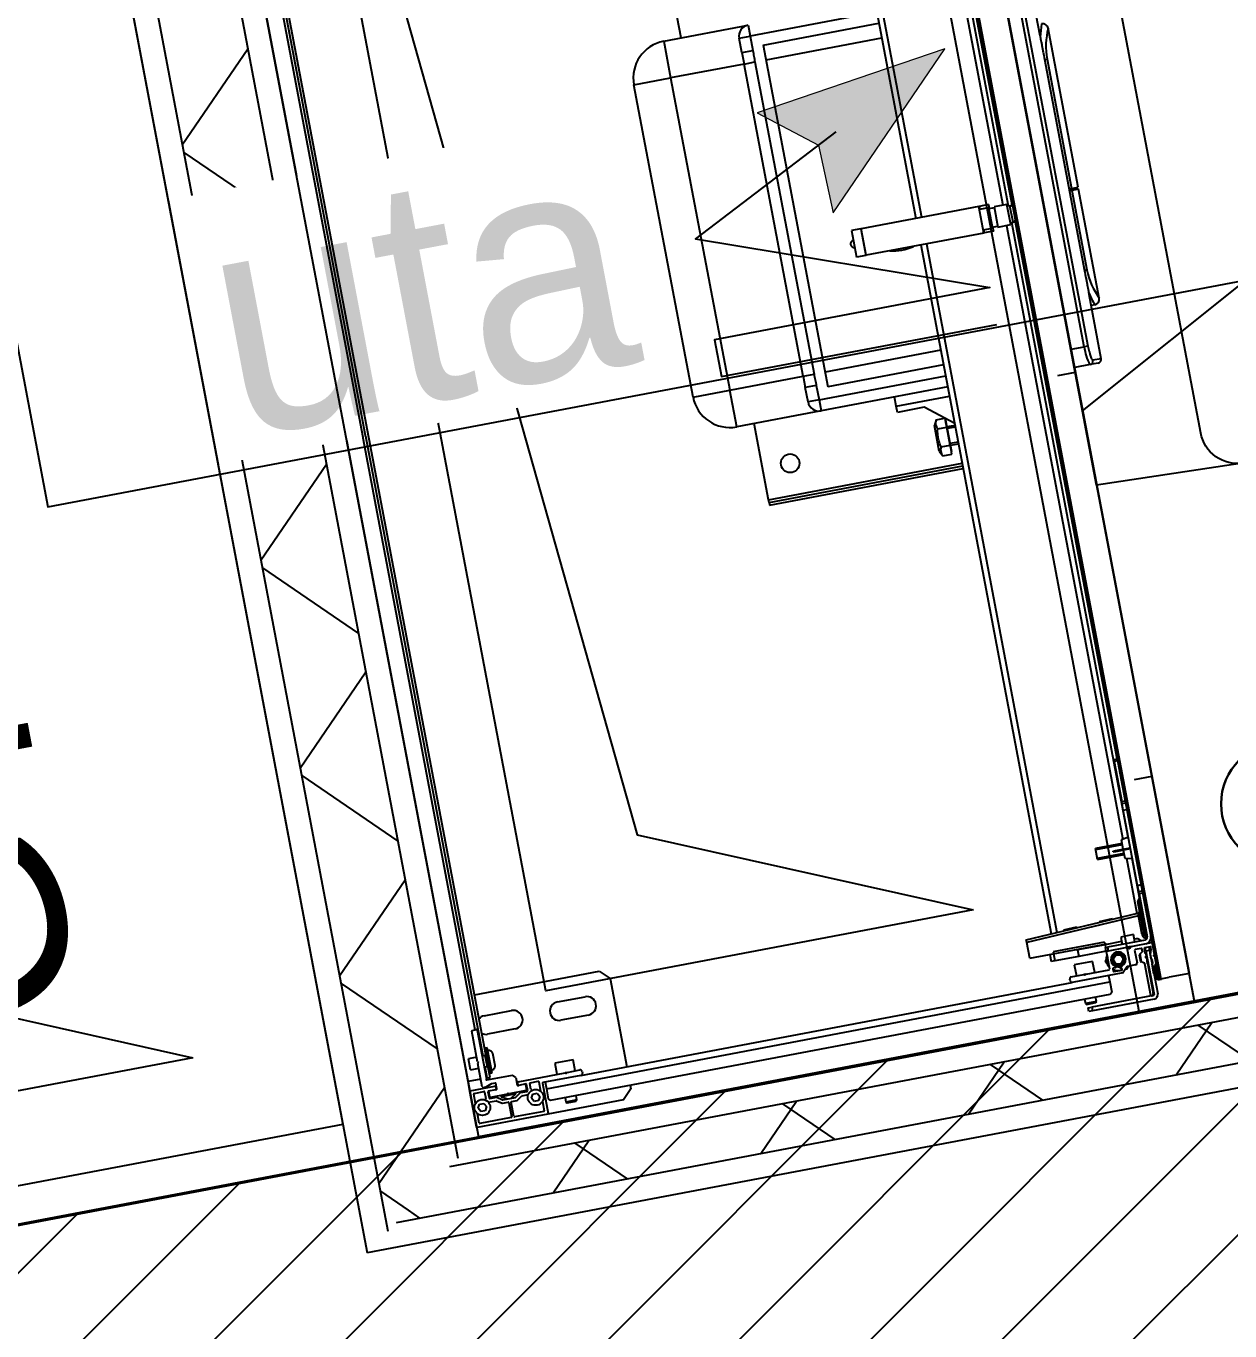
# Model space of a CAD drawing. Header units: centimetres. Extents: x 197412 to 267601, y -375791 to -305433.
# Drawn here: x 232485 to 233129, y -337328 to -336630 of the extents above; entities that cross this region are included whole.
import ezdxf

# ---------------------------------------------------------------- set-up
doc = ezdxf.new("R2010")
doc.units = ezdxf.units.CM
for name, color, linetype in [('3-BAT C-Niveau 0', 250, 'Continuous'), ('prlm-GT', 242, 'Continuous'), ('prlm-MOD', 64, 'Continuous'), ('prlm-VMC', 62, 'Continuous')]:
    doc.layers.add(name, color=color, linetype=linetype)
doc.layers.add('FAUX PLAFOND', color=9, linetype='Continuous', lineweight=25)
doc.layers.add('prlm-ELEC-CFO', color=1, linetype='Continuous', lineweight=25)
doc.styles.add('Helvetica', font='arial.ttf')
doc.styles.add('prlm-elec-cfo', font='comic.ttf', dxfattribs={"height": 12})

# ---------------------------------------------------------------- blocks, each defined once
blk = doc.blocks.new('xi.uta')
at = {"layer": 'prlm-ELEC-CFO', "lineweight": 5}
blk.add_hatch(color=0, dxfattribs=at).paths.add_polyline_path([(-3, 6), (-0.103, 3.699), (0, 0), (7.5, 7.5)])
at = {"layer": 'prlm-ELEC-CFO', "color": 0, "lineweight": 5, "flags": 128}
blk.add_lwpolyline([(-3, 6), (-0.103, 3.699), (0, 0), (7.5, 7.5)], close=True, dxfattribs=at)
at = {"layer": 'prlm-ELEC-CFO', "color": 0}
blk.add_lwpolyline([(0.955, 4.227), (-7.5, 0), (7.5, -5.5), (-7.5, -5.5), (-7.5, -7.5), (7.5, -7.5)], dxfattribs=at)
blk = doc.blocks.new('C 90.MTI900_Alu_390')
at = {"layer": 'prlm-MOD', "color": 1, "linetype": 'Continuous'}
for p, q in [((-4.475, 0), (-4.472, 0)), ((-4.475, -0.003), (-4.475, 0)), ((-4.472, 0), (-4.278, 0)), ((-4.278, 0), (-4.225, 0)), ((-4.225, 0), (4.225, 0)), ((-4.225, -0.07), (-4.225, 0)), ((-4.475, -0.387), (-4.475, -0.003)), ((-4.457, -0.191), (-4.457, -0.021)), ((-4.454, -0.018), (-4.4033, -0.018)), ((-4.395, -0.0385), (-4.375, -0.0269)), ((-4.395, -0.0615), (-4.395, -0.0385)), ((-4.375, -0.0731), (-4.395, -0.0615)), ((-4.375, -0.0269), (-4.355, -0.0385)), ((-4.355, -0.0615), (-4.375, -0.0731)), ((-4.355, -0.0385), (-4.355, -0.0615)), ((-4.3467, -0.018), (-4.296, -0.018)), ((-4.293, -0.021), (-4.293, -0.074)), ((-4.275, -0.003), (-4.275, -0.137)), ((-4.165, -0.025), (-4.105, -0.025)), ((-4.165, -0.025), (-4.165, -0.07)), ((-4.105, -0.07), (-4.105, -0.025)), ((-4.3535, -0.1303), (-4.3725, -0.1588)), ((-4.3355, -0.1358), (-4.3545, -0.1642)), ((-4.353, -0.0864), (-4.353, -0.1286)), ((-4.335, -0.098), (-4.335, -0.1341)), ((-4.298, -0.095), (-4.332, -0.095)), ((-4.296, -0.077), (-4.3306, -0.077)), ((-4.33, -0.195), (-4.33, -0.103)), ((-4.327, -0.1), (-4.298, -0.1)), ((-4.295, -0.137), (-4.295, -0.098)), ((-4.295, -0.137), (-4.295, -0.142)), ((-4.27, -0.073), (-4.27, -0.0895)), ((-4.2698, -0.0905), (-4.2602, -0.1195)), ((-4.267, -0.07), (-4.14, -0.07)), ((-4.26, -0.142), (-4.26, -0.1205)), ((-4.235, -0.1), (-4.235, -0.24)), ((-3.963, -0.1), (-4.229, -0.1)), ((-4.225, -0.105), (-4.225, -0.1)), ((-4.225, -0.105), (-4.165, -0.105)), ((-4.225, -0.105), (-4.225, -0.12)), ((-4.225, -0.12), (-4.17, -0.12)), ((-4.203, -0.12), (-4.203, -0.125)), ((-4.203, -0.125), (-4.067, -0.125)), ((-4.203, -0.125), (-4.203, -0.135)), ((-4.203, -0.135), (-4.067, -0.135)), ((-4.165, -0.115), (-4.175, -0.125)), ((-4.165, -0.1), (-4.165, -0.115)), ((-4.105, -0.115), (-4.165, -0.115)), ((-4.135, -0.075), (-4.14, -0.07)), ((-4.13, -0.07), (-4.135, -0.075)), ((-4.13, -0.07), (-3.963, -0.07)), ((-4.105, -0.115), (-4.105, -0.1)), ((-4.105, -0.105), (4.105, -0.105)), ((-4.095, -0.125), (-4.105, -0.115)), ((-4.1, -0.12), (4.1, -0.12)), ((-4.067, -0.125), (-4.067, -0.12)), ((-4.067, -0.135), (-4.067, -0.125)), ((-3.96, -0.073), (-3.96, -0.097)), ((-3.96, -0.09), (3.96, -0.09)), ((-3.775, -0.12), (-3.775, -0.8)), ((-4.457, -0.369), (-4.457, -0.209)), ((-4.376, -0.194), (-4.454, -0.194)), ((-4.454, -0.206), (-4.376, -0.206)), ((-4.373, -0.1605), (-4.373, -0.191)), ((-4.373, -0.209), (-4.373, -0.2404)), ((-4.3377, -0.16), (-4.355, -0.19)), ((-4.355, -0.1659), (-4.355, -0.2341)), ((-4.33, -0.1677), (-4.3421, -0.1677)), ((-4.3377, -0.24), (-4.3377, -0.16)), ((-4.33, -0.16), (-4.3377, -0.16)), ((-4.325, -0.2), (-4.33, -0.195)), ((-4.33, -0.205), (-4.325, -0.2)), ((-4.33, -0.297), (-4.33, -0.205)), ((-4.278, -0.14), (-4.292, -0.14)), ((-4.292, -0.145), (-4.263, -0.145)), ((-4.1675, -0.158), (-4.1025, -0.158)), ((-3.995, -0.3), (-3.995, -0.15)), ((-3.895, -0.15), (-3.895, -0.3)), ((-4.373, -0.2404), (-4.3535, -0.2697)), ((-4.355, -0.21), (-4.3377, -0.24)), ((-4.3545, -0.2358), (-4.335, -0.265)), ((-4.353, -0.2714), (-4.353, -0.3036)), ((-4.33, -0.2323), (-4.3421, -0.2323)), ((-4.3377, -0.24), (-4.33, -0.24)), ((-4.335, -0.265), (-4.335, -0.302)), ((-4.295, -0.258), (-4.295, -0.263)), ((-4.295, -0.302), (-4.295, -0.263)), ((-4.25, -0.255), (-4.292, -0.255)), ((-4.292, -0.26), (-4.278, -0.26)), ((-4.275, -0.263), (-4.275, -0.52)), ((-4.25, -0.255), (-4.235, -0.24)), ((-4.395, -0.3285), (-4.375, -0.3169)), ((-4.395, -0.3515), (-4.395, -0.3285)), ((-4.375, -0.3169), (-4.355, -0.3285)), ((-4.355, -0.3285), (-4.355, -0.3515)), ((-4.332, -0.305), (-4.298, -0.305)), ((-4.328, -0.323), (-4.296, -0.323)), ((-4.298, -0.3), (-4.327, -0.3)), ((-4.293, -0.326), (-4.293, -0.369)), ((-4.475, -0.8), (-4.475, -0.387)), ((-4.308, -0.39), (-4.472, -0.39)), ((-4.4033, -0.372), (-4.454, -0.372)), ((-4.395, -0.405), (-4.405, -0.415)), ((-4.405, -0.415), (-4.405, -3.465)), ((-4.375, -0.3631), (-4.395, -0.3515)), ((-4.34, -0.405), (-4.395, -0.405)), ((-4.355, -0.3515), (-4.375, -0.3631)), ((-4.296, -0.372), (-4.3467, -0.372)), ((-4.305, -0.405), (-4.34, -0.405)), ((-4.34, -0.405), (-4.34, -3.475)), ((-4.305, -0.6), (-4.305, -0.393)), ((-4.215, -0.475), (-4.275, -0.475)), ((-4.215, -0.575), (-4.215, -0.475)), ((-4.43, -0.495), (-4.435, -0.5)), ((-4.435, -0.5), (-4.435, -0.55)), ((-4.435, -0.55), (-4.43, -0.555)), ((-4.43, -0.555), (-4.43, -0.495)), ((-4.405, -0.495), (-4.43, -0.495)), ((-4.43, -0.555), (-4.405, -0.555)), ((-4.275, -0.52), (-4.2779, -0.5229)), ((-4.2779, -0.5271), (-4.275, -0.53)), ((-4.275, -0.53), (-4.275, -0.52)), ((-4.275, -0.53), (-4.275, -0.6)), ((-3.995, -0.7), (-3.995, -0.55)), ((-3.895, -0.55), (-3.895, -0.7)), ((-4.305, -0.6), (-4.305, -3.277)), ((-4.285, -0.61), (-4.295, -0.61)), ((-4.275, -0.575), (-4.215, -0.575)), ((-4.425, -0.85), (-4.475, -0.8)), ((-3.775, -0.8), (-3.825, -0.85)), ((-4.405, -0.85), (-4.425, -0.85)), ((-3.825, -0.85), (-4.305, -0.85)), ((-0.85, -1.865), (0.85, -1.865)), ((-0.85, -1.865), (-0.85, -2.065)), ((0.85, -1.865), (0.85, -2.065)), ((-1.05, -2.525), (-1.05, -2.065)), ((-1.05, -2.065), (-0.85, -2.065)), ((0.85, -2.065), (-0.85, -2.065)), ((-0.85, -2.065), (-0.85, -2.465)), ((0.85, -2.465), (0.85, -2.065)), ((1.05, -2.065), (0.85, -2.065)), ((1.05, -2.065), (1.05, -2.525)), ((-1.495, -2.16), (-1.495, -3.215)), ((-1.48, -2.16), (-1.495, -2.16)), ((-1.48, -2.16), (-1.48, -3.215)), ((-1.48, -2.16), (-1.465, -2.16)), ((-1.465, -2.16), (-1.05, -2.16)), ((-1.465, -2.16), (-1.465, -3.215)), ((1.05, -2.16), (1.465, -2.16)), ((-0.99, -2.465), (-0.9124, -2.465)), ((-0.99, -2.525), (-0.99, -2.465)), ((-0.85, -2.465), (-0.9124, -2.465)), ((-0.9124, -2.525), (-0.9124, -2.465)), ((-0.85, -2.465), (0.85, -2.465)), ((-0.85, -2.465), (-0.85, -2.5242)), ((0.9124, -2.465), (0.85, -2.465)), ((0.85, -2.465), (0.85, -2.5242)), ((0.9124, -2.465), (0.99, -2.465)), ((0.9124, -2.465), (0.9124, -2.525)), ((0.99, -2.465), (0.99, -2.525)), ((-1.05, -3.215), (-1.05, -2.525)), ((-0.99, -2.525), (-1.05, -2.525)), ((-0.99, -2.525), (-0.99, -3.215)), ((-0.9124, -2.525), (-0.99, -2.525)), ((0.85, -2.5242), (-0.85, -2.5242)), ((0.99, -2.525), (0.9124, -2.525)), ((0.99, -3.215), (0.99, -2.525)), ((1.05, -2.525), (0.99, -2.525)), ((0.93, -2.585), (-0.93, -2.585)), ((-0.93, -3.215), (-0.93, -2.585)), ((-0.85, -3.215), (-0.85, -2.585)), ((0.85, -2.585), (0.85, -3.215)), ((0.93, -2.585), (0.93, -3.215)), ((-1.1342, -2.925), (-1.1, -2.925)), ((-1.1342, -3.0705), (-1.1342, -2.925)), ((-1.1, -2.925), (-1.1, -3.215)), ((-1.1, -2.925), (-1.05, -2.925)), ((-0.2775, -2.915), (-0.2775, -2.865)), ((-0.1325, -2.865), (-0.2775, -2.865)), ((-0.1325, -2.915), (-0.2775, -2.915)), ((-0.2775, -2.9175), (-0.2775, -2.915)), ((-0.2775, -2.9175), (-0.1325, -2.9175)), ((-0.2775, -3.5575), (-0.2775, -2.9175)), ((-0.1325, -2.915), (-0.1325, -2.865)), ((-0.1325, -2.9175), (-0.1325, -2.915)), ((-0.1325, -3.5575), (-0.1325, -2.9175)), ((-1.2504, -3.215), (-1.1342, -3.0705)), ((-4.1351, -3.077), (-4.136, -3.497)), ((-4.1351, -3.077), (-4.05, -3.077)), ((-4.0221, -3.692), (-4.05, -3.077)), ((-4.05, -3.077), (-4.035, -3.077)), ((-4.035, -3.077), (-4.0071, -3.6913)), ((-1.38, -3.106), (-1.4081, -3.1204)), ((-1.4081, -3.1204), (-1.4081, -3.17)), ((-1.38, -3.106), (-1.24, -3.106)), ((-1.3591, -3.1204), (-1.3591, -3.17)), ((-1.2609, -3.1204), (-1.2609, -3.17)), ((-1.2119, -3.1204), (-1.24, -3.106)), ((-1.2119, -3.1204), (-1.2119, -3.1671)), ((-4.175, -3.207), (-4.175, -3.187)), ((-4.1353, -3.187), (-4.175, -3.187)), ((-4.175, -3.337), (-4.175, -3.207)), ((-4.125, -3.207), (-4.175, -3.207)), ((-4.125, -3.487), (-4.125, -3.207)), ((-1.4081, -3.17), (-1.3836, -3.17)), ((-1.395, -3.17), (-1.395, -3.172)), ((-1.395, -3.172), (-1.225, -3.172)), ((-1.3836, -3.17), (-1.3591, -3.17)), ((-1.36, -3.172), (-1.36, -3.215)), ((-1.3591, -3.17), (-1.31, -3.17)), ((-1.3508, -3.215), (-1.3508, -3.172)), ((-1.31, -3.17), (-1.2609, -3.17)), ((-1.2692, -3.215), (-1.2692, -3.172)), ((-1.2609, -3.17), (-1.2364, -3.17)), ((-1.26, -3.215), (-1.26, -3.172)), ((-1.2364, -3.17), (-1.2142, -3.17)), ((-1.225, -3.172), (-1.225, -3.17)), ((-4.305, -3.5528), (-4.305, -3.277)), ((-4.295, -3.267), (-4.285, -3.267)), ((-4.275, -3.277), (-4.275, -3.3458)), ((-0.2775, -3.215), (-4.0287, -3.215)), ((-0.2775, -3.245), (-4.0274, -3.245)), ((4.0287, -3.215), (-0.1325, -3.215)), ((4.0274, -3.245), (-0.1325, -3.245)), ((-4.475, -3.355), (-4.475, -3.335)), ((-4.475, -3.335), (-4.455, -3.335)), ((-4.455, -3.335), (-4.455, -3.355)), ((-4.43, -3.325), (-4.435, -3.33)), ((-4.435, -3.33), (-4.435, -3.38)), ((-4.43, -3.385), (-4.43, -3.325)), ((-4.405, -3.325), (-4.43, -3.325)), ((-4.2759, -3.3479), (-4.2779, -3.3499)), ((-4.215, -3.305), (-4.275, -3.305)), ((-4.275, -3.3582), (-4.275, -3.3458)), ((-4.215, -3.405), (-4.215, -3.305)), ((-4.175, -3.487), (-4.175, -3.337)), ((-4.14, -3.337), (-4.175, -3.337)), ((-4.14, -3.487), (-4.14, -3.337)), ((-4.0205, -3.2854), (-4.0255, -3.2857)), ((-4.0205, -3.2854), (-4.0173, -3.3556)), ((-4.475, -3.69), (-4.475, -3.355)), ((-4.455, -3.355), (-4.475, -3.355)), ((-4.455, -3.69), (-4.455, -3.355)), ((-4.435, -3.38), (-4.43, -3.385)), ((-4.43, -3.385), (-4.405, -3.385)), ((-4.2779, -3.3541), (-4.2759, -3.3561)), ((-4.275, -3.3582), (-4.275, -3.484)), ((-4.275, -3.405), (-4.215, -3.405)), ((-4.0223, -3.3558), (-4.0173, -3.3556)), ((-4.405, -3.465), (-4.395, -3.475)), ((-4.34, -3.475), (-4.395, -3.475)), ((-4.305, -3.475), (-4.34, -3.475)), ((-4.272, -3.487), (-4.178, -3.487)), ((-4.24, -3.4778), (-4.23, -3.472)), ((-4.23, -3.472), (-4.22, -3.4778)), ((-4.175, -3.49), (-4.175, -3.487)), ((-4.175, -3.487), (-4.155, -3.487)), ((-4.175, -3.49), (-4.175, -3.6008)), ((-4.14, -3.487), (-4.155, -3.487)), ((-4.155, -3.487), (-4.155, -3.497)), ((-4.125, -3.487), (-4.14, -3.487)), ((-4.14, -3.577), (-4.14, -3.487)), ((-4.0116, -3.4816), (-4.0166, -3.4819)), ((-4.0116, -3.4816), (-4.0084, -3.5518)), ((-4.2769, -3.5821), (-4.3041, -3.5549)), ((-4.29, -3.5066), (-4.2854, -3.504)), ((-4.29, -3.507), (-4.29, -3.549)), ((-4.274, -3.504), (-4.287, -3.504)), ((-4.287, -3.552), (-4.282, -3.552)), ((-4.279, -3.549), (-4.279, -3.545)), ((-4.276, -3.542), (-4.2729, -3.542)), ((-4.271, -3.518), (-4.271, -3.507)), ((-4.2657, -3.521), (-4.268, -3.521)), ((-4.195, -3.5614), (-4.195, -3.5226)), ((-4.155, -3.497), (-4.175, -3.497)), ((-4.155, -3.702), (-4.155, -3.497)), ((-4.136, -3.497), (-4.14, -3.4972)), ((-4.0134, -3.552), (-4.0084, -3.5518)), ((-3.685, -3.532), (-3.625, -3.532)), ((-3.685, -3.532), (-3.685, -3.677)), ((-3.6789, -3.677), (-3.6789, -3.532)), ((-3.6311, -3.677), (-3.6311, -3.532)), ((-3.625, -3.677), (-3.625, -3.532)), ((-0.2775, -3.5575), (-0.1325, -3.5575)), ((-0.2775, -3.56), (-0.2775, -3.5575)), ((-0.2775, -3.61), (-0.2775, -3.56)), ((-0.26, -3.56), (-0.2775, -3.56)), ((-0.26, -3.5575), (-0.26, -3.6075)), ((-0.15, -3.6075), (-0.15, -3.5575)), ((-0.1325, -3.56), (-0.15, -3.56)), ((-0.1325, -3.56), (-0.1325, -3.5575)), ((-0.1325, -3.61), (-0.1325, -3.56)), ((-4.2906, -3.577), (-4.2906, -3.5684)), ((-4.2806, -3.5828), (-4.2906, -3.577)), ((-4.276, -3.627), (-4.276, -3.5842)), ((-4.1759, -3.6029), (-4.1829, -3.6099)), ((-4.1829, -3.6141), (-4.1759, -3.6211)), ((-4.175, -3.6232), (-4.175, -3.6008)), ((-4.175, -3.6232), (-4.175, -3.734)), ((-4.115, -3.577), (-4.155, -3.577)), ((-4.115, -3.647), (-4.115, -3.577)), ((-3.66, -3.6225), (-3.655, -3.6225)), ((-3.66, -3.6225), (-3.66, -3.6361)), ((-3.655, -3.6225), (-3.655, -3.6361)), ((-0.255, -3.61), (-0.2775, -3.61)), ((-0.15, -3.6075), (-0.26, -3.6075)), ((-0.255, -3.6075), (-0.255, -3.6375)), ((-0.155, -3.6375), (-0.155, -3.6075)), ((-0.1325, -3.61), (-0.155, -3.61)), ((-4.455, -3.682), (-4.455, -3.68)), ((-4.452, -3.677), (-4.2791, -3.677)), ((-4.215, -3.695), (-4.45, -3.695)), ((-4.2855, -3.692), (-4.445, -3.692)), ((-4.2653, -3.69), (-4.2827, -3.69)), ((-4.2766, -3.6757), (-4.2679, -3.6633)), ((-4.198, -3.637), (-4.266, -3.637)), ((-4.2654, -3.662), (-4.2246, -3.662)), ((-4.263, -3.657), (-4.265, -3.659)), ((-4.225, -3.659), (-4.265, -3.659)), ((-4.265, -3.659), (-4.265, -3.662)), ((-4.265, -3.69), (-4.265, -3.695)), ((-4.227, -3.657), (-4.263, -3.657)), ((-4.2521, -3.692), (-4.2625, -3.692)), ((-4.2607, -3.657), (-4.2607, -3.662)), ((-4.2607, -3.69), (-4.2607, -3.695)), ((-4.2471, -3.6871), (-4.2521, -3.692)), ((-4.2379, -3.692), (-4.2429, -3.6871)), ((-4.228, -3.692), (-4.2379, -3.692)), ((-4.2293, -3.657), (-4.2293, -3.662)), ((-4.2293, -3.69), (-4.2293, -3.695)), ((-4.225, -3.659), (-4.227, -3.657)), ((-4.2252, -3.69), (-4.198, -3.69)), ((-4.225, -3.662), (-4.225, -3.659)), ((-4.225, -3.695), (-4.225, -3.69)), ((-4.2221, -3.6633), (-4.2134, -3.6757)), ((-4.215, -3.715), (-4.215, -3.695)), ((-4.215, -3.695), (-4.195, -3.695)), ((-4.2109, -3.677), (-4.198, -3.677)), ((-4.195, -3.674), (-4.195, -3.64)), ((-4.195, -3.722), (-4.195, -3.693)), ((-4.155, -3.647), (-4.115, -3.647)), ((-4.14, -3.6567), (-4.14, -3.647)), ((-4.125, -3.692), (-4.0221, -3.692)), ((-4.125, -3.702), (-4.125, -3.692)), ((-4.0071, -3.6913), (-4.0221, -3.692)), ((-4.022, -3.6925), (-4.0221, -3.692)), ((-3.7066, -3.685), (-4.0074, -3.685)), ((-4.0071, -3.6913), (-4.007, -3.6925)), ((-3.705, -3.677), (-3.713, -3.717)), ((-3.66, -3.677), (-3.705, -3.677)), ((-3.66, -3.6361), (-3.655, -3.6361)), ((-3.66, -3.6361), (-3.66, -3.717)), ((-3.655, -3.6361), (-3.655, -3.717)), ((-3.655, -3.677), (-3.605, -3.677)), ((-3.597, -3.717), (-3.605, -3.677)), ((-0.26, -3.685), (-3.6034, -3.685)), ((-0.15, -3.6375), (-0.26, -3.6375)), ((-0.26, -3.6375), (-0.26, -3.7075)), ((-0.15, -3.7075), (-0.15, -3.6375)), ((3.6044, -3.685), (-0.15, -3.685)), ((-4.215, -3.715), (-4.45, -3.715)), ((-4.378, -3.747), (-4.378, -3.727)), ((-4.378, -3.727), (-4.298, -3.727)), ((-4.375, -3.747), (-4.378, -3.747)), ((-4.375, -3.737), (4.375, -3.737)), ((-4.375, -3.747), (-4.375, -3.737)), ((4.375, -3.747), (-4.375, -3.747)), ((-4.375, -3.747), (-4.375, -3.792)), ((-4.345, -3.724), (-4.345, -3.718)), ((-4.342, -3.715), (-4.2885, -3.715)), ((-4.298, -3.727), (-4.342, -3.727)), ((-4.298, -3.727), (-4.298, -3.737)), ((-4.295, -3.734), (-4.295, -3.73)), ((-4.2826, -3.72), (-4.2654, -3.72)), ((-4.2651, -3.7161), (-4.269, -3.72)), ((-4.2618, -3.7161), (-4.2651, -3.7161)), ((-4.2595, -3.715), (-4.231, -3.715)), ((-4.2471, -3.7321), (-4.2521, -3.737)), ((-4.2414, -3.7335), (-4.2486, -3.7335)), ((-4.2379, -3.737), (-4.2429, -3.7321)), ((-4.2249, -3.7161), (-4.2287, -3.7161)), ((-4.2251, -3.72), (-4.215, -3.72)), ((-4.221, -3.72), (-4.2249, -3.7161)), ((-4.195, -3.715), (-4.215, -3.715)), ((-4.215, -3.72), (-4.215, -3.722)), ((-4.212, -3.725), (-4.198, -3.725)), ((-4.175, -3.737), (-4.175, -3.734)), ((-4.165, -3.737), (-4.165, -3.7265)), ((-3.9067, -3.717), (-4.14, -3.717)), ((-4.135, -3.717), (-4.135, -3.712)), ((-4.105, -3.712), (-4.135, -3.712)), ((-4.125, -3.702), (-4.105, -3.702)), ((-4.105, -3.702), (-3.965, -3.702)), ((-4.105, -3.702), (-4.105, -3.712)), ((-4.105, -3.712), (-4.105, -3.717)), ((-3.965, -3.712), (-4.105, -3.712)), ((-3.965, -3.702), (-3.945, -3.702)), ((-3.965, -3.702), (-3.965, -3.712)), ((-3.965, -3.717), (-3.965, -3.712)), ((-3.935, -3.712), (-3.965, -3.712)), ((-3.935, -3.712), (-3.935, -3.717)), ((-3.935, -3.715), (-3.7126, -3.715)), ((-3.9067, -3.737), (-3.9067, -3.717)), ((-3.9067, -3.717), (-3.8932, -3.717)), ((-3.8932, -3.717), (-3.86, -3.717)), ((-3.8932, -3.717), (-3.8932, -3.737)), ((-3.86, -3.717), (-3.45, -3.717)), ((-3.86, -3.717), (-3.86, -3.737)), ((-3.5974, -3.715), (-0.25, -3.715)), ((-3.45, -3.717), (-3.45, -3.737)), ((-3.45, -3.717), (-3.4168, -3.717)), ((-3.4168, -3.737), (-3.4168, -3.717)), ((-3.4168, -3.717), (-3.4033, -3.717)), ((-3.185, -3.717), (-3.4033, -3.717)), ((-3.4033, -3.717), (-3.4033, -3.737)), ((-3.185, -3.717), (-3.175, -3.717)), ((-3.185, -3.737), (-3.185, -3.717)), ((-3.175, -3.717), (-3.175, -3.737)), ((-3.175, -3.735), (-0.2433, -3.735)), ((-0.26, -3.7075), (-0.15, -3.7075)), ((-0.25, -3.7075), (-0.25, -3.7225)), ((-0.25, -3.7225), (-0.16, -3.7225)), ((-0.1667, -3.735), (3.175, -3.735)), ((-0.16, -3.7225), (-0.16, -3.7075)), ((-0.16, -3.715), (3.5984, -3.715)), ((-4.375, -3.902), (-4.375, -3.792)), ((-4.375, -3.902), (4.375, -3.902)), ((-1.075, -3.9853), (-1.075, -3.902)), ((-0.975, -3.902), (-0.975, -3.973)), ((-0.975, -3.973), (0.975, -3.973)), ((-0.975, -3.9928), (-0.975, -3.973)), ((-1.075, -4.03), (-1.075, -3.9853)), ((-1.055, -4.05), (-1.055, -4.0051)), ((0.975, -3.9928), (-0.975, -3.9928)), ((-1.055, -4.05), (-0.706, -4.05)), ((-0.765, -4.07), (-0.765, -4.05)), ((-0.735, -4.1), (-0.735, -4.1)), ((-0.735, -4.1), (-0.1416, -4.1)), ((0.576, -4.0497), (-0.576, -4.0497)), ((-0.574, -4.0497), (-0.574, -4.0634)), ((-0.1416, -4.0634), (-0.574, -4.0634)), ((-0.1416, -4.0634), (-0.1416, -4.0497)), ((-0.1416, -4.1), (-0.1416, -4.0634)), ((-0.1307, -4.0497), (-0.1307, -4.0634)), ((0.574, -4.0634), (-0.1307, -4.0634)), ((-0.1307, -4.0634), (-0.1307, -4.1)), ((-0.1307, -4.1), (0.735, -4.1)), ((0.574, -4.0497), (0.574, -4.0634)), ((0.7037, -4.05), (1.055, -4.05)), ((0.735, -4.1), (0.735, -4.1))]:
    blk.add_line(p, q, dxfattribs=at)
at = {"layer": 'prlm-MOD', "color": 1, "ltscale": 50}
for points in [[(-3.3, -3.8058), (-3.3, -3.902)], [(-1.1, -3.8058), (-1.1, -3.902)]]:
    blk.add_lwpolyline(points, dxfattribs=at)
at = {"layer": 'prlm-MOD', "color": 1, "linetype": 'Continuous'}
for centre, radius in [((-4.375, -0.05), 0.0425), ((-4.375, -0.34), 0.0425), ((-1.295, -2.31), 0.05), ((-4.23, -3.542), 0.035), ((-4.23, -3.542), 0.03), ((-4.23, -3.542), 0.025)]:
    blk.add_circle(centre, radius, dxfattribs=at)
for centre, radius, start, end in [((-4.472, -0.003), 0.003, 90, 180), ((-4.278, -0.003), 0.003, 0, 90), ((-4.454, -0.021), 0.003, 90, 180), ((-4.4033, -0.021), 0.003, 84.51824, 90), ((-4.3467, -0.021), 0.003, 90, 95.48174), ((-4.296, -0.021), 0.003, 0, 90), ((-4.356, -0.1286), 0.003, 326.30993, 0), ((-4.3306, -0.067), 0.01, 213.6525, 270), ((-4.338, -0.1341), 0.003, 326.30993, 0), ((-4.332, -0.098), 0.003, 90, 180), ((-4.327, -0.103), 0.003, 90, 180), ((-4.298, -0.098), 0.003, 0, 90), ((-4.298, -0.103), 0.003, 0, 90), ((-4.296, -0.074), 0.003, 270, 0), ((-4.292, -0.137), 0.003, 180, 270), ((-4.278, -0.137), 0.003, 270, 0), ((-4.267, -0.073), 0.003, 90, 180), ((-4.267, -0.0895), 0.003, 180, 198.43495), ((-4.263, -0.1205), 0.003, 0, 18.43495), ((-4.232, -0.1), 0.003, 0, 180), ((-4.1675, -0.138), 0.02, 171.37307, 270), ((-4.1675, -0.133), 0.02, 185.73917, 187.18076), ((-4.1025, -0.138), 0.02, 270, 8.62693), ((-4.1025, -0.133), 0.02, 352.81924, 354.26083), ((-3.945, -0.15), 0.05, 143.1301, 180), ((-3.963, -0.073), 0.003, 0, 90), ((-3.963, -0.097), 0.003, 270, 0), ((-3.945, -0.15), 0.05, 0, 36.8699), ((-4.454, -0.191), 0.003, 180, 270), ((-4.454, -0.209), 0.003, 90, 180), ((-4.376, -0.191), 0.003, 270, 0), ((-4.376, -0.209), 0.003, 0, 90), ((-4.37, -0.1605), 0.003, 146.30993, 180), ((-4.352, -0.1659), 0.003, 146.30993, 180), ((-4.292, -0.142), 0.003, 180, 270), ((-4.263, -0.142), 0.003, 270, 0), ((-4.352, -0.2341), 0.003, 180, 213.69007), ((-4.356, -0.2714), 0.003, 0, 33.69007), ((-4.292, -0.258), 0.003, 90, 180), ((-4.292, -0.263), 0.003, 90, 180), ((-4.278, -0.263), 0.003, 0, 90), ((-4.332, -0.302), 0.003, 180, 270), ((-4.328, -0.333), 0.01, 90, 133.85099), ((-4.327, -0.297), 0.003, 180, 270), ((-4.298, -0.297), 0.003, 270, 0), ((-4.298, -0.302), 0.003, 270, 0), ((-4.296, -0.326), 0.003, 0, 90), ((-3.945, -0.3), 0.05, 180, 0), ((-4.472, -0.387), 0.003, 180, 270), ((-4.454, -0.369), 0.003, 180, 270), ((-4.4033, -0.369), 0.003, 270, 275.48179), ((-4.3467, -0.369), 0.003, 264.51823, 270), ((-4.308, -0.393), 0.003, 0, 90), ((-4.296, -0.369), 0.003, 270, 0), ((-4.2758, -0.525), 0.003, 135, 225), ((-3.945, -0.55), 0.05, 0, 180), ((-4.295, -0.6), 0.01, 180, 270), ((-4.285, -0.6), 0.01, 270, 0), ((-3.945, -0.7), 0.05, 180, 0), ((-0.85, -2.065), 0.2, 90, 180), ((0.85, -2.065), 0.2, 0, 90), ((-0.99, -2.525), 0.06, 90, 180), ((0.99, -2.525), 0.06, 0, 90), ((-0.205, -2.865), 0.02, 0, 180), ((0, -3.11), 0.285, 166.82645, 193.17355), ((-1.3836, -3.1624), 0.0487, 59.74223, 120.25777), ((-1.2364, -3.1624), 0.0487, 59.74223, 120.25777), ((-4.295, -3.277), 0.01, 90, 180), ((-4.285, -3.277), 0.01, 0, 90), ((-4.2758, -3.352), 0.003, 135, 225), ((-4.278, -3.3458), 0.003, 315, 0), ((-4.278, -3.3582), 0.003, 0, 45), ((-4.272, -3.484), 0.003, 180, 270), ((-4.23, -3.542), 0.065, 57.79577, 122.20423), ((-4.23, -3.542), 0.06, 66.44354, 113.55646), ((-4.178, -3.49), 0.003, 0, 90), ((-4.302, -3.5528), 0.003, 180, 225), ((-4.287, -3.507), 0.003, 90, 180), ((-4.23, -3.542), 0.06, 140.70352, 188.509), ((-4.23, -3.542), 0.065, 144.22418, 157.38014), ((-4.287, -3.549), 0.003, 180, 270), ((-4.282, -3.549), 0.003, 270, 0), ((-4.276, -3.545), 0.003, 90, 180), ((-4.274, -3.507), 0.003, 0, 90), ((-4.2729, -3.545), 0.003, 4.00063, 90), ((-4.268, -3.518), 0.003, 180, 270), ((-4.23, -3.542), 0.04, 146.07277, 184.00063), ((-4.23, -3.542), 0.04, 184.00063, 146.07277), ((-4.2657, -3.518), 0.003, 270, 326.07277), ((-4.23, -3.542), 0.065, 206.16198, 224.95254), ((-4.279, -3.5842), 0.003, 0, 45), ((-4.266, -3.627), 0.01, 180, 270), ((-4.1808, -3.612), 0.003, 135, 225), ((-4.178, -3.6008), 0.003, 315, 0), ((-4.178, -3.6232), 0.003, 0, 45), ((-4.45, -3.69), 0.025, 180, 270), ((-4.452, -3.68), 0.003, 90, 180), ((-4.445, -3.682), 0.01, 180, 270), ((-4.45, -3.69), 0.005, 180, 270), ((-4.2827, -3.693), 0.003, 90, 160.52878), ((-4.2791, -3.674), 0.003, 270, 325.00798), ((-4.2654, -3.665), 0.003, 90, 145.00798), ((-4.2653, -3.693), 0.003, 19.47122, 90), ((-4.245, -3.6892), 0.003, 45, 135), ((-4.2252, -3.693), 0.003, 90, 160.52878), ((-4.2246, -3.665), 0.003, 34.99202, 90), ((-4.2109, -3.674), 0.003, 214.99202, 270), ((-4.198, -3.64), 0.003, 0, 90), ((-4.198, -3.674), 0.003, 270, 0), ((-4.198, -3.693), 0.003, 0, 90), ((-4.1151, -3.7104), 0.05, 129.88406, 142.91394), ((-4.16, -3.6567), 0.02, 309.88406, 0), ((-4.125, -3.712), 0.02, 90, 192.41205), ((-3.997, -3.692), 0.01, 182.60256, 270), ((-4.342, -3.718), 0.003, 90, 180), ((-4.342, -3.724), 0.003, 180, 270), ((-4.298, -3.73), 0.003, 0, 90), ((-4.292, -3.734), 0.003, 180, 270), ((-4.2885, -3.718), 0.003, 9.59407, 90), ((-4.2826, -3.717), 0.003, 189.59407, 270), ((-4.2654, -3.717), 0.003, 270, 350.40593), ((-4.275, -3.715), 0.01, 353.93882, 0), ((-4.2595, -3.718), 0.003, 90, 170.40593), ((-4.245, -3.7342), 0.003, 45, 135), ((-4.231, -3.718), 0.003, 9.59407, 90), ((-4.2251, -3.717), 0.003, 189.59407, 270), ((-4.215, -3.715), 0.01, 180, 186.06118), ((-4.212, -3.722), 0.003, 180, 270), ((-4.198, -3.722), 0.003, 270, 0), ((-4.178, -3.734), 0.003, 270, 0), ((-4.14, -3.702), 0.035, 180, 270), ((-4.14, -3.702), 0.015, 180, 270), ((-4.125, -3.712), 0.01, 90, 180), ((-3.945, -3.712), 0.01, 0, 90), ((-0.235, -3.7225), 0.015, 180, 255.16489), ((-0.175, -3.7225), 0.015, 284.83511, 0), ((-0.9965, -4.212), 0.2399, 84.86995, 109.10907), ((-1.055, -4.03), 0.02, 180, 270), ((-0.5689, -4.6164), 0.5805, 102.58374, 109.74123), ((-0.735, -4.07), 0.03, 180, 270), ((-0.5689, -4.4578), 0.3944, 90.7355, 114.8981), ((0.5685, -4.4598), 0.3964, 65.16337, 89.20304), ((0.5693, -4.6145), 0.5786, 70.22595, 77.40425), ((0.735, -4.07), 0.03, 270, 0)]:
    blk.add_arc(centre, radius, start, end, dxfattribs=at)
for centre, major_axis, ratio, start_param, end_param in [((-4.022, -3.6931), (0.015, 0.0007), 0.045361, 0, 1.568734), ((-3.997, -3.692), (0.025, 0), 0.4, 3.187016, 4.712389), ((-1.055, -3.9853), (0.02, 0), 0.989815, 3.141593, 4.712389)]:
    blk.add_ellipse(centre, major_axis=major_axis, ratio=ratio, start_param=start_param, end_param=end_param, dxfattribs=at)
for points, knots in [([(-0.85, -2.5242), (-0.8604, -2.5242), (-0.8708, -2.5243), (-0.8916, -2.5247), (-0.902, -2.525), (-0.9124, -2.525)], [0, 0, 0, 0, 0.5, 0.5, 1, 1, 1, 1]), ([(0.9124, -2.525), (0.902, -2.525), (0.8916, -2.5247), (0.8708, -2.5243), (0.8604, -2.5242), (0.85, -2.5242)], [0, 0, 0, 0, 0.5, 0.5, 1, 1, 1, 1]), ([(-1.3591, -3.1204), (-1.3511, -3.1183), (-1.343, -3.1166), (-1.3306, -3.1149), (-1.3265, -3.1144), (-1.3182, -3.1138), (-1.3141, -3.1137), (-1.3017, -3.1137), (-1.2935, -3.1143), (-1.2772, -3.1166), (-1.269, -3.1183), (-1.2609, -3.1204)], [0, 0, 0, 0, 0.25, 0.25, 0.375, 0.375, 0.5, 0.5, 0.75, 0.75, 1, 1, 1, 1]), ([(-0.975, -3.9928), (-0.9803, -3.9928), (-0.9856, -3.9929), (-0.996, -3.9932), (-1.0011, -3.9934), (-1.0083, -3.9939), (-1.0107, -3.9941), (-1.0153, -3.9945), (-1.0176, -3.9947), (-1.0241, -3.9955), (-1.0281, -3.996), (-1.0355, -3.9972), (-1.0388, -3.9978), (-1.0446, -3.9991), (-1.047, -3.9998), (-1.05, -4.0009), (-1.0509, -4.0013), (-1.0524, -4.0021), (-1.053, -4.0024), (-1.0545, -4.0036), (-1.055, -4.0043), (-1.055, -4.0051)], [0, 0, 0, 0, 0.125, 0.125, 0.25, 0.25, 0.3125, 0.3125, 0.375, 0.375, 0.5, 0.5, 0.625, 0.625, 0.75, 0.75, 0.8125, 0.8125, 0.875, 0.875, 1, 1, 1, 1]), ([(-0.576, -4.0497), (-0.5891, -4.0497), (-0.6021, -4.0497), (-0.6211, -4.0498), (-0.6274, -4.0498), (-0.6399, -4.0498), (-0.6461, -4.0498), (-0.6642, -4.0499), (-0.6756, -4.0499), (-0.6918, -4.05), (-0.6971, -4.05), (-0.7038, -4.05), (-0.7053, -4.05), (-0.7068, -4.05)], [0, 0, 0, 0, 0.125, 0.125, 0.1875, 0.1875, 0.25, 0.25, 0.375, 0.375, 0.4375, 0.4375, 0.4568651, 0.4568651, 0.4568651, 0.4568651]), ([(0.7055, -4.05), (0.6995, -4.05), (0.6933, -4.05), (0.6813, -4.05), (0.6756, -4.0499), (0.6642, -4.0499), (0.6524, -4.0499), (0.6402, -4.0498), (0.6278, -4.0498), (0.6214, -4.0498), (0.6021, -4.0497), (0.5891, -4.0497), (0.576, -4.0497)], [0.5494968, 0.5494968, 0.5494968, 0.5494968, 0.625, 0.625, 0.6875, 0.6875, 0.75, 0.8125, 0.8125, 0.875, 0.875, 1, 1, 1, 1])]:
    blk.add_open_spline(points, degree=3, knots=knots, dxfattribs=at)

msp = doc.modelspace()

# ---------------------------------------------------------------- hatches: boundary and pattern name
h = msp.add_hatch()
h.set_pattern_fill('02_ISOLANT', color=256, scale=10, angle=-79.27639, style=0, pattern_type=2)
h.set_pattern_definition([(325.723615, (82441.66, 127994.64), (45.054842, 66.106439), []), (55.723615, (82441.66, 127994.64), (66.106439, -45.054842), [])])
h.paths.add_polyline_path([(232539.75, -336306.28), (232504.7, -336357.7), (232678.44, -337275.11), (232715.82, -337236.04)])
h = msp.add_hatch()
h.set_pattern_fill('02_ISOLANT', color=256, scale=10, angle=-169.2764, style=0, pattern_type=2)
h.set_pattern_definition([(235.723595, (82441.66, 127994.64), (66.106423, -45.054864), []), (325.723595, (82441.66, 127994.64), (-45.054864, -66.106423), [])])
h.paths.add_polyline_path([(234635.21, -336900.76), (234630.74, -336877.18), (232711.4, -337240.66), (232682.86, -337270.49)])
at = {"layer": '3-BAT C-Niveau 0'}
h = msp.add_hatch(dxfattribs=at)
h.set_pattern_fill('MURS MACONNERIE-2', color=256, scale=10, style=0, pattern_type=2)
h.set_pattern_definition([(45, (82627.55, 127994.637), (-31.2347524, 39.0434405), [])])
h.paths.add_polyline_path([(234534.6, -337066.21), (234677.99, -336855.86), (232201.34, -337324.88), (232234.83, -337501.74)])
at = {"layer": 'FAUX PLAFOND'}
h = msp.add_hatch(dxfattribs=at)
h.set_pattern_fill('BA 13', color=256, scale=10, style=0, pattern_type=2)
h.set_pattern_definition([(218.65981, (82441.66, 127994.64), (-199.24783, 287.75041), [])])
h.paths.add_polyline_path([(232933.29, -336218.52), (234500.15, -335921.78), (234311.66, -334925.33), (236910.27, -334433.21), (237113.27, -335505.14), (237341.13, -336708.35), (236741.83, -336820.68), (236496.47, -335525.13), (235789.4, -335659.15), (236032.63, -336955.13), (234742.7, -337199.85), (234677.44, -336855.08), (233110.16, -337151.9)])

# ---------------------------------------------------------------- linework, layer by layer
for p, q in [((232550.1, -336291.09), (232726.87, -337224.5)), ((232550.1, -336291.09), (232726.87, -337224.5)), ((232539.75, -336306.28), (232715.82, -337236.04)), ((232539.75, -336306.28), (232715.82, -337236.04)), ((232504.7, -336357.7), (232678.44, -337275.11)), ((232504.7, -336357.7), (232678.44, -337275.11)), ((232494.35, -336372.89), (232667.39, -337286.65)), ((234628.32, -336864.41), (232726.87, -337224.5)), ((234630.74, -336877.18), (232711.4, -337240.66)), ((234630.74, -336877.18), (232711.4, -337240.66)), ((234635.21, -336900.76), (232682.86, -337270.49)), ((234635.21, -336900.76), (232682.86, -337270.49)), ((234637.62, -336913.53), (232667.39, -337286.65)), ((234637.62, -336913.53), (232667.39, -337286.65))]:
    msp.add_line(p, q)
at = {"ltscale": 50.8, "flags": 128}
msp.add_lwpolyline([(232933.29, -336218.52), (234500.15, -335921.78), (234311.66, -334925.33), (236910.27, -334433.21), (237113.27, -335505.14), (237341.13, -336708.35), (236741.83, -336820.68), (236496.47, -335525.13), (235789.4, -335659.15), (236032.63, -336955.13), (234742.7, -337199.85), (234677.44, -336855.08), (233110.16, -337151.9)], close=True, dxfattribs=at)
at = {"flags": 128}
for points in [[(233080.59, -337157.57), (232913.12, -336273.23), (232942.59, -336267.65), (233110.07, -337151.99)], [(232991.64, -337103.12), (232762.97, -337146.42), (232615.05, -336365.34), (232811.75, -337062.89)], [(232574.06, -337182.2), (232345.39, -337225.5), (232197.47, -336444.42), (232394.17, -337141.97)]]:
    msp.add_lwpolyline(points, close=True, dxfattribs=at)
msp.add_lwpolyline([(233057.7, -336875.85), (232995.11, -336544.61), (233295.94, -336476.17, -0.116334), (233425.23, -336477.49, -0.116144), (233540.26, -336536.35, -0.147727), (233576.68, -336606.31, -0.147725), (233568.31, -336684.55), (233568.28, -336684.63, -0.11673), (233482.66, -336781.41, -0.115952), (233362.78, -336829.91)], format="xyb", close=True, dxfattribs=at)
msp.add_lwpolyline([(233136.18, -336864.07), (233136.14, -336864.08, -0.193855), (233121.59, -336860.62), (233121.48, -336860.55, -0.192143), (233113.5, -336848.01), (233057.25, -336550.27), (233057.24, -336550.24, -0.194357), (233060.17, -336535.58, -0.193855), (233072.45, -336527.05), (233072.5, -336527.04)], format="xyb", dxfattribs=at)
at = {"layer": '3-BAT C-Niveau 0'}
msp.add_line((234677.99, -336855.86), (232201.34, -337324.88), dxfattribs=at)
msp.add_line((234677.99, -336855.86), (232201.34, -337324.88), dxfattribs=at)
at = {"layer": '3-BAT C-Niveau 0', "flags": 128}
msp.add_lwpolyline([(232211.62, -337322.07), (234500.91, -336888.53), (234599.61, -337409.71), (232310.32, -337843.26)], close=True, dxfattribs=at)
at = {"layer": 'prlm-ELEC-CFO', "lineweight": 30}
msp.add_circle((233157.33, -337046.39), 32.96, dxfattribs=at)

# ---------------------------------------------------------------- texts
at = {"layer": '3-BAT C-Niveau 0', "insert": (232416.72, -337176.62), "char_height": 100, "attachment_point": 1, "rotation": 100.7236, "line_spacing_factor": 0.25, "style": 'Helvetica'}
msp.add_mtext('GT 09', dxfattribs=at)

# ---------------------------------------------------------------- next in the draw order: texts
at = {"layer": 'prlm-ELEC-CFO', "insert": (232695.29, -336772.03), "char_height": 120, "attachment_point": 5, "rotation": 10.7236, "line_spacing_factor": 0.8, "style": 'prlm-elec-cfo', "bg_fill": 3, "box_fill_scale": 1.1, "bg_fill_color": 256, "bg_fill_transparency": 0}
msp.add_mtext('uta', dxfattribs=at)

# ---------------------------------------------------------------- next in the draw order: linework, layer by layer
at = {"layer": 'prlm-GT'}
msp.add_lwpolyline([(232145.98, -336438.87), (232494.35, -336372.89), (232654.37, -337217.87), (232306, -337283.85)], close=True, dxfattribs=at)
at = {"layer": 'prlm-VMC'}
msp.add_lwpolyline([(232434.78, -336561.86), (232496.46, -336887.52), (233423, -336712.05)], dxfattribs=at)

# ---------------------------------------------------------------- next in the draw order: block references
at = {"layer": 'prlm-ELEC-CFO', "xscale": 10, "yscale": 10, "zscale": 10, "rotation": 10.72360141139323}
msp.add_blockref('xi.uta', (232916.75, -336730.09), dxfattribs=at)
at = {"layer": 'prlm-MOD', "xscale": 99.99999999999979, "yscale": 99.99999999999979, "zscale": 99.99999999999979, "rotation": 100.723486071617}
msp.add_blockref('C 90.MTI900_Alu_390', (232642.67, -336779.9), dxfattribs=at)

doc.saveas('drawing.dxf')
